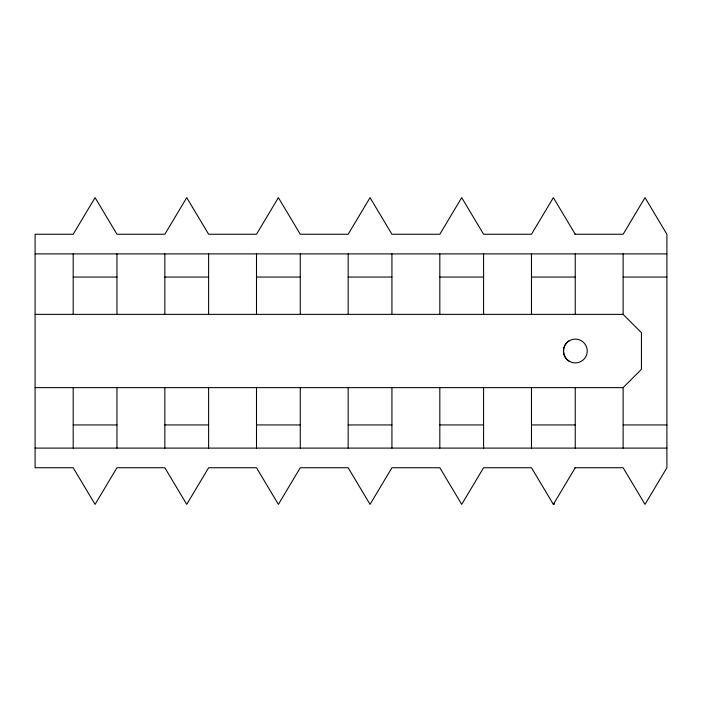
<?xml version="1.0" encoding="UTF-8"?>
<svg xmlns="http://www.w3.org/2000/svg" width="702" height="702" viewBox="0 0 702 702"><rect width="100%" height="100%" fill="white"/><g stroke="black" fill="none" stroke-linecap="round" stroke-linejoin="round"><path stroke-width="1.05" d="M575.245 234.257L553.36 197.631L531.475 234.257L483.59 234.257L461.705 197.631L439.821 234.257L391.927 234.257L370.042 197.631L348.166 234.257L300.272 234.257L278.387 197.631L256.502 234.257L208.617 234.257L186.732 197.631L164.847 234.257L116.962 234.257L95.077 197.631L73.192 234.257L35.1 234.257L35.1 467.743L73.192 467.743L95.077 504.369L116.962 467.743L164.847 467.743L186.732 504.369L208.617 467.743L256.502 467.743L278.387 504.369L300.272 467.743L348.166 467.743L370.042 504.369L391.927 467.743L439.821 467.743L461.705 504.369L483.59 467.743L531.475 467.743L553.36 504.369L575.245 467.743M35.1 387.627L623.13 387.627L641.444 369.313L641.444 332.687L623.13 314.373L35.1 314.373M569.383 340.689C561.635 344.857 561.635 357.142 569.383 361.311M574.798 234.257L623.13 234.257L645.015 197.631L666.9 234.257L666.9 467.743L645.015 504.369L623.13 467.743L574.798 467.743M35.1 253.896L666.9 253.896M73.192 277.062L116.962 277.062M164.847 277.062L208.617 277.062M256.502 277.062L300.272 277.062M348.166 277.062L391.927 277.062M439.821 277.062L483.59 277.062M531.475 277.062L575.245 277.062M623.13 277.062L666.9 277.062M73.192 424.938L116.962 424.938M164.847 424.938L208.617 424.938M256.502 424.938L300.272 424.938M348.166 424.938L391.927 424.938M439.821 424.938L483.59 424.938M531.475 424.938L575.245 424.938M623.13 424.938L666.9 424.938M35.1 448.104L666.9 448.104M553.36 504.369L554.273 504.369L554.273 502.843M623.13 253.896L623.13 314.373M623.13 387.627L623.13 448.104M575.245 253.896L575.245 314.373M575.245 387.627L575.245 448.104M531.475 253.896L531.475 314.373M531.475 387.627L531.475 448.104M483.59 253.896L483.59 314.373M483.59 387.627L483.59 448.104M439.821 253.896L439.821 314.373M439.821 387.627L439.821 448.104M391.927 253.896L391.927 314.373M391.927 387.627L391.927 448.104M348.166 253.896L348.166 314.373M348.166 387.627L348.166 448.104M300.272 253.896L300.272 314.373M300.272 387.627L300.272 448.104M256.502 253.896L256.502 314.373M256.502 387.627L256.502 448.104M208.617 253.896L208.617 314.373M208.617 387.627L208.617 448.104M164.847 253.896L164.847 314.373M164.847 387.627L164.847 448.104M116.962 253.896L116.962 314.373M116.962 387.627L116.962 448.104M73.192 253.896L73.192 314.373M73.192 387.627L73.192 448.104M566.918 359.415A11.908 11.908 0 0 0 586.837 354.08A11.908 11.908 0 0 0 572.253 339.505A11.908 11.908 0 0 0 566.918 359.415"/></g></svg>
